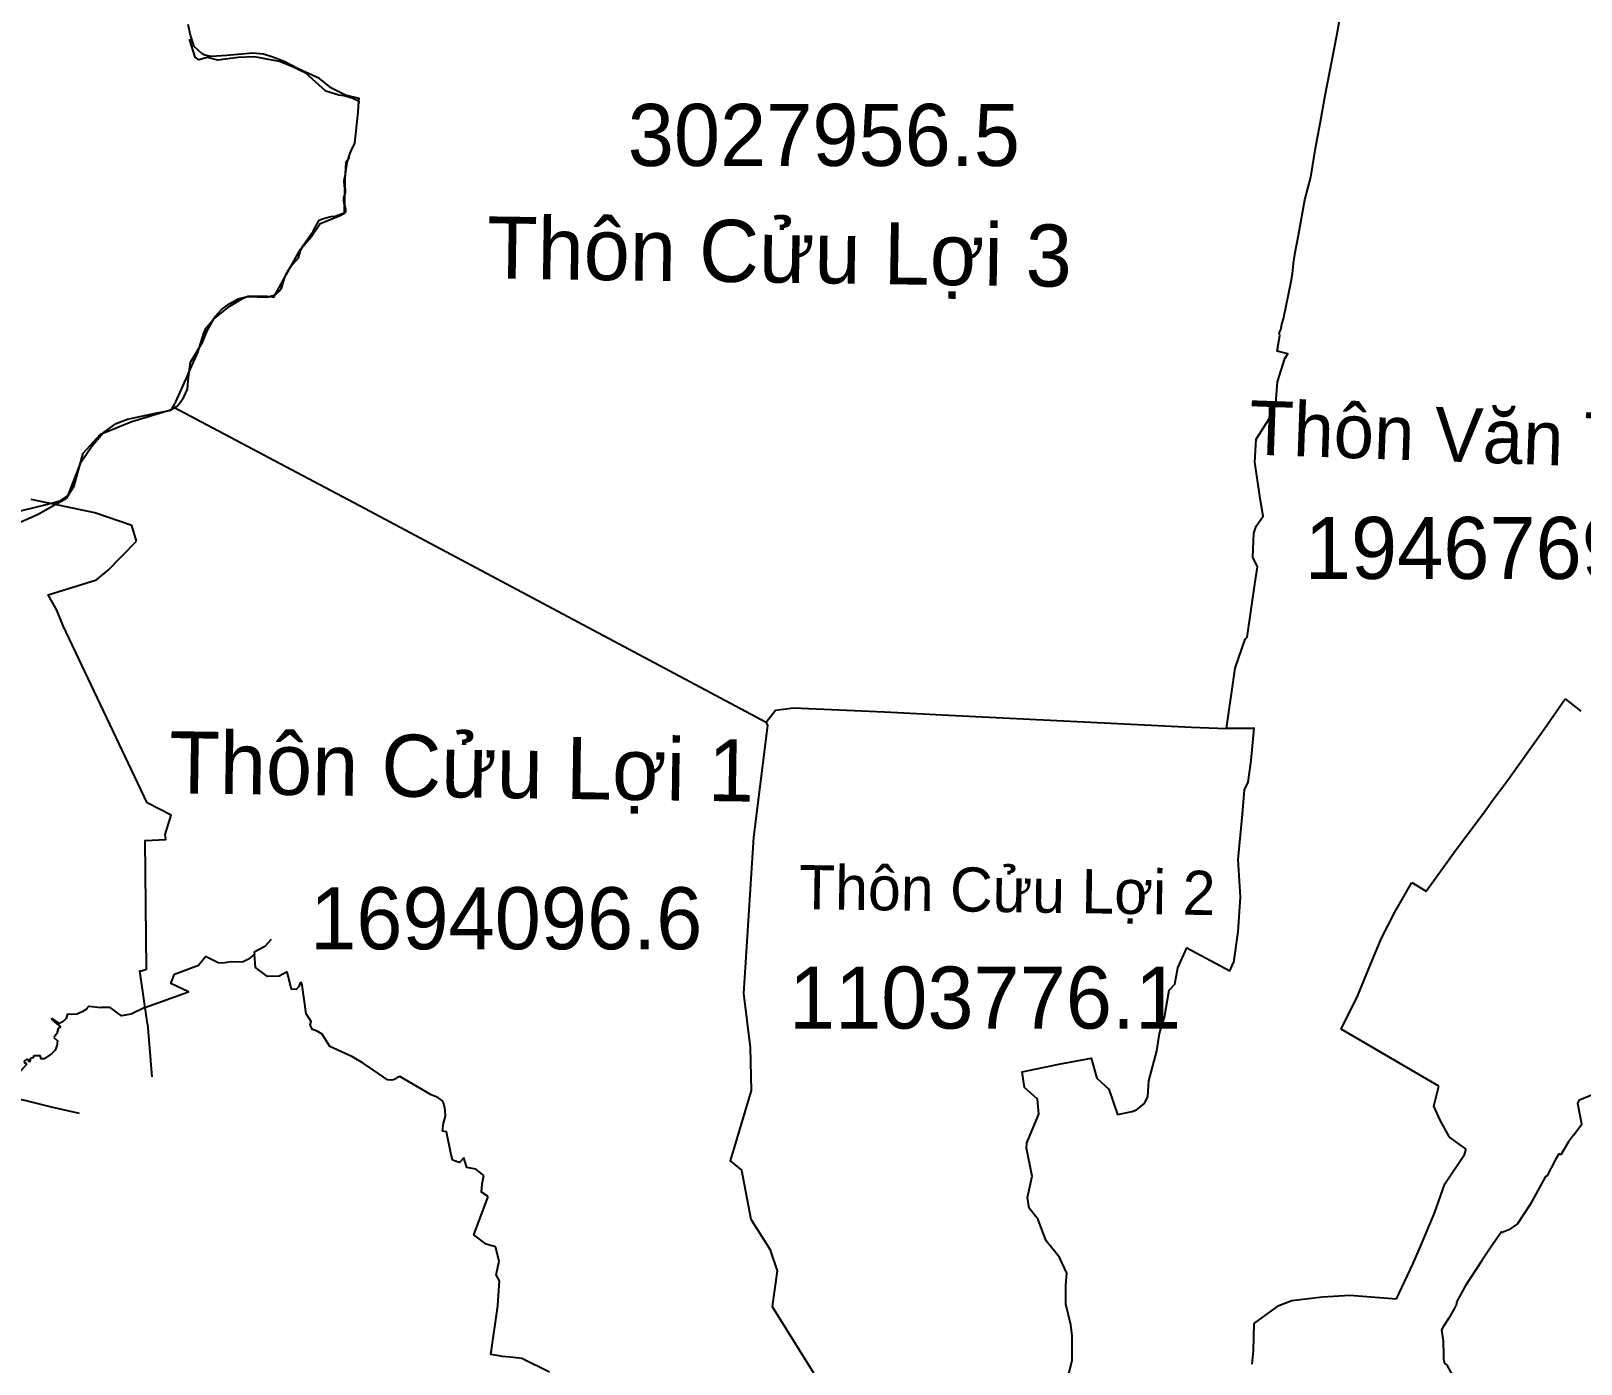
# Model space of a CAD drawing. Extents: x 587838 to 605780, y 1326024 to 1346437.
# Drawn here: x 594563 to 597371, y 1338100 to 1340515 of the extents above; entities that cross this region are included whole.
import ezdxf

# ---------------------------------------------------------------- set-up
doc = ezdxf.new("R2010")
doc.units = 0
for name, color, linetype in [('DIEM', 7, 'Continuous'), ('Level 10', 7, 'Continuous'), ('Level 4', 7, 'Continuous'), ('Level 46', 7, 'Continuous')]:
    doc.layers.add(name, color=color, linetype=linetype)

msp = doc.modelspace()

# ---------------------------------------------------------------- linework, layer by layer
at = {"layer": 'DIEM'}
for p, q in [((596881.8, 1340250), (596890.4, 1340302.8)), ((596870.9, 1340209.4), (596881.8, 1340250)), ((596850.4, 1340094.3), (596853.5, 1340113.6)), ((596848.6, 1340074.8), (596850.4, 1340094.3)), ((596832.4, 1339993.3), (596846.5, 1340061.1)), ((596846.5, 1340061.1), (596848.6, 1340074.8)), ((596829.1, 1339983.8), (596832.4, 1339993.3)), ((596824.8, 1339968.2), (596827.5, 1339973.7)), ((596825.7, 1339963.4), (596824.8, 1339968.2)), ((596827.5, 1339973.7), (596829.1, 1339983.8)), ((596820.9, 1339934.7), (596825.7, 1339963.4)), ((596840, 1339930.3), (596820.9, 1339934.7)), ((596821.7, 1339879.7), (596834.9, 1339921.5)), ((596834.9, 1339921.5), (596840, 1339930.3)), ((594846.7, 1339890.3), (594848.7, 1339894.9)), ((596818.4, 1339840), (596821.7, 1339879.7)), ((594818.7, 1339830.7), (594819.3, 1339831.8)), ((594819.3, 1339831.8), (594823.1, 1339838.5)), ((594823.1, 1339838.5), (594823.5, 1339839.3)), ((596806.2, 1339812.3), (596818.4, 1339840)), ((596782.7, 1339775.6), (596806.2, 1339812.3)), ((596780.4, 1339733.7), (596782.7, 1339775.6)), ((596790.7, 1339664.6), (596780.4, 1339733.7)), ((594679.2, 1339641.8), (594563.7, 1339666.5)), ((596795.8, 1339636.3), (596790.7, 1339664.6)), ((594746.1, 1339619.3), (594679.2, 1339641.8)), ((596783.1, 1339618), (596795.8, 1339636.3)), ((594754.4, 1339590.6), (594746.1, 1339619.3)), ((596778.7, 1339605.5), (596783.1, 1339618)), ((594703.3, 1339538), (594754.4, 1339590.6)), ((596785.1, 1339544.1), (596777, 1339561.5)), ((594594.5, 1339493.3), (594681.8, 1339520.7)), ((594681.8, 1339520.7), (594703.3, 1339538)), ((594609.9, 1339465.5), (594594.5, 1339493.3)), ((594621.3, 1339437.5), (594609.9, 1339465.5)), ((596744.8, 1339360.4), (596763, 1339413.5)), ((596763, 1339413.5), (596766.4, 1339417.1)), ((596729, 1339251.5), (596744.8, 1339360.4)), ((597342.8, 1339304.9), (597371.3, 1339282.6)), ((595894.9, 1339262.9), (595911.8, 1339284.4)), ((595911.8, 1339284.4), (595944.9, 1339288.6)), ((596729.1, 1339251.4), (596729, 1339251.5)), ((596729.1, 1339251.4), (596779.2, 1339251.9)), ((594817.3, 1339094.1), (594773.8, 1339117)), ((594806.4, 1339059.5), (594817.3, 1339094.1)), ((594769.9, 1339048.6), (594807.3, 1339050)), ((594772.3, 1338815.5), (594769.9, 1339048.6)), ((594807.3, 1339050), (594806.4, 1339059.5)), ((597091.1, 1338956.5), (597142.2, 1339028.1)), ((597034.1, 1338918.9), (597064.7, 1338972.1)), ((597064.8, 1338972.1), (597090.9, 1338956.5)), ((597009.9, 1338871.7), (597034.1, 1338918.9)), ((594763.7, 1338812.5), (594772.3, 1338815.5)), ((594760.6, 1338812.3), (594763.7, 1338812.5)), ((594774.2, 1338716.5), (594760.6, 1338812.3)), ((596936.6, 1338706.8), (596967, 1338767.5)), ((597113.9, 1338603.7), (596936.6, 1338706.8)), ((597104.8, 1338567.3), (597113.9, 1338603.6)), ((597115.9, 1338542.1), (597104.8, 1338567.3)), ((597133.3, 1338511.3), (597115.9, 1338542.1)), ((597163.4, 1338489.3), (597133.3, 1338511.3)), ((597124.8, 1338426.7), (597160.5, 1338479.8)), ((597160.5, 1338479.8), (597163.4, 1338489.2)), ((597105.8, 1338373.6), (597124.8, 1338426.7)), ((597037, 1338218.3), (597066.5, 1338280.8)), ((596903, 1338222), (596952.5, 1338225.1)), ((596952.5, 1338225.1), (597036.9, 1338218.3)), ((596779.2, 1338173.7), (596823.9, 1338206.2)), ((596823.9, 1338206.2), (596847.6, 1338214.9)), ((596847.6, 1338214.9), (596903, 1338222)), ((596778, 1338123.8), (596779.1, 1338173.6)), ((596775.6, 1338100.1), (596778, 1338123.8))]:
    msp.add_line(p, q, dxfattribs=at)
for points in [[(596441.5, 1338074.8), (596449.4, 1338107), (596449.4, 1338151.2), (596447.1, 1338171), (596437.8, 1338208.5), (596437.8, 1338243.2), (596439.9, 1338264.4), (596439.9, 1338264.4), (596427.1, 1338292.1), (596427.1, 1338292.2), (596402.4, 1338323.3), (596402.4, 1338323.4), (596388, 1338361.5), (596388, 1338361.6), (596371.7, 1338382.5), (596371.7, 1338382.6), (596368.4, 1338401.8), (596368.4, 1338401.9), (596376.8, 1338440.3), (596376.8, 1338440.3), (596366.6, 1338491.1), (596366.6, 1338491.1), (596367.3, 1338500.6), (596367.3, 1338500.6), (596389.4, 1338552.8), (596389.4, 1338552.8), (596387, 1338579.8), (596387, 1338579.9), (596363.1, 1338601.2), (596363.1, 1338601.3), (596358.7, 1338629.4), (596358.7, 1338629.5), (596425.5, 1338643.4), (596425.5, 1338643.4), (596483.8, 1338654.1), (596483.9, 1338654.1), (596493.9, 1338617.8), (596493.9, 1338617.8), (596516, 1338598), (596516, 1338598), (596531.6, 1338552.4), (596531.7, 1338552.4), (596557.9, 1338557.7), (596557.9, 1338557.7), (596566, 1338560.5), (596566.1, 1338560.5), (596580.7, 1338572.1), (596580.7, 1338572.2), (596586.5, 1338584.7), (596586.5, 1338584.7), (596588.6, 1338612.9), (596588.6, 1338612.9), (596602.6, 1338667.2), (596602.6, 1338667.2), (596607.5, 1338698.6), (596607.5, 1338698.6), (596617, 1338728.7), (596617, 1338728.7), (596625.2, 1338777.1), (596625.2, 1338777.2), (596635.2, 1338788.3), (596635.2, 1338788.3), (596640.8, 1338818.1), (596640.8, 1338818.1), (596657, 1338853.9), (596657.2, 1338854), (596735, 1338812.1), (596735.1, 1338812.2), (596742, 1338827.4), (596742.1, 1338827.5), (596750.4, 1338882.9), (596750.4, 1338882.9), (596754.6, 1338946.2), (596754.6, 1338946.3), (596750.4, 1339013.8), (596750.4, 1339013.8), (596758.3, 1339096.3), (596758.3, 1339096.3), (596761.6, 1339140.5), (596761.6, 1339140.5), (596768.1, 1339154), (596768.1, 1339154.1), (596773.7, 1339193.2), (596773.7, 1339193.2), (596779.3, 1339251.9), (596729.1, 1339251.4), (596729, 1339251.5), (596729, 1339251.5), (596744.8, 1339360.4), (596763, 1339413.5), (596763, 1339413.5), (596766.4, 1339417.1), (596780.3, 1339512.8), (596785.1, 1339544.1), (596777, 1339561.5), (596777.6, 1339576.4), (596778.7, 1339605.5), (596783.1, 1339618), (596795.8, 1339636.3), (596790.7, 1339664.6), (596780.4, 1339733.7), (596782.7, 1339775.6), (596806.2, 1339812.3), (596818.4, 1339840), (596821.7, 1339879.7), (596834.9, 1339921.5), (596840, 1339930.3), (596820.9, 1339934.7), (596825.7, 1339963.4), (596824.8, 1339968.2), (596827.5, 1339973.7), (596829.1, 1339983.8), (596832.4, 1339993.3), (596846.5, 1340061.1), (596848.6, 1340074.8), (596850.4, 1340094.3), (596853.5, 1340113.6), (596859.6, 1340145), (596870.9, 1340209.4), (596881.8, 1340250), (596890.4, 1340302.8), (596898.9, 1340347.4), (596907.5, 1340395.3), (596928.8, 1340506.7), (596940.7, 1340570.8)], [(596890.4, 1340302.8), (596898.9, 1340347.4), (596907.5, 1340395.3), (596928.8, 1340506.7), (596940.7, 1340570.8)], [(595000, 1340033.5), (595003.4, 1340032.9), (595019.5, 1340062.2), (595051.7, 1340119.8), (595070.8, 1340142.4), (595087.2, 1340166.1), (595122.3, 1340180.2), (595131.1, 1340184.8), (595132.3, 1340245.2), (595134.3, 1340277.9), (595140.5, 1340286.3)], [(596853.5, 1340113.6), (596859.6, 1340145), (596870.9, 1340209.4)], [(594903, 1340000), (594923.7, 1340016.7), (594945.4, 1340029.9), (594956.2, 1340034.9), (594991.4, 1340034.9), (595000, 1340033.5)], [(594848.7, 1339894.9), (594865.5, 1339932.7), (594876.4, 1339967.6), (594880.8, 1339977), (594884.9, 1339982.2), (594893.6, 1339992.4), (594903, 1340000)], [(594823.5, 1339839.3), (594825.7, 1339843.2), (594846.7, 1339890.3)], [(594500, 1339611.4), (594524.5, 1339616.7), (594575.2, 1339638.8), (594627.8, 1339668.5), (594641.7, 1339691.1), (594658, 1339750.4), (594689.1, 1339784.5), (594746, 1339807.5), (594817.9, 1339829.2), (594818.7, 1339830.7)], [(594820.6, 1339834), (595158.3, 1339655.5), (595526.6, 1339459.2), (595894.9, 1339262.9)], [(596777, 1339561.5), (596777.6, 1339576.4), (596778.7, 1339605.5)], [(596766.4, 1339417.1), (596780.3, 1339512.8), (596785.1, 1339544.1)], [(594773.8, 1339117), (594621.3, 1339437.5)], [(597142.2, 1339028.1), (597197.7, 1339102.5), (597214.3, 1339125), (597235.2, 1339153.2), (597305.6, 1339251.9), (597342.8, 1339304.9)], [(595894.7, 1339263.3), (595897.7, 1339257.1), (595872.4, 1339054.5), (595853.8, 1338771.2), (595866.2, 1338673.7), (595868.1, 1338595.4), (595829.9, 1338468.3), (595850.4, 1338451.1), (595867.1, 1338362.7), (595902, 1338308.2), (595914.9, 1338269), (595906.3, 1338204.5), (595980.8, 1338084.1)], [(595944.9, 1339288.6), (596109.5, 1339281.7), (596226.1, 1339275.8), (596470.4, 1339263.7), (596665.4, 1339254.1), (596729, 1339251.5)], [(596967, 1338767.5), (596989.9, 1338823.7), (597009.9, 1338871.7)], [(597066.5, 1338280.9), (597078.6, 1338309), (597105.8, 1338373.6)]]:
    msp.add_lwpolyline(points, dxfattribs=at)
for centre, start, end in [((594681.7, 1339520.8), 287.4497, 308.7328), ((594703.2, 1339538.1), 308.7328, 315.8431), ((594594.6, 1339493.2), 107.4497, 209.0392), ((594609.8, 1339465.5), 22.1233, 29.0392), ((594621.3, 1339437.6), 202.1233, 205.4553), ((596763.1, 1339413.5), 136.5102, 161.1271), ((594817.2, 1339094), 342.5227, 62.1732), ((594806.5, 1339059.5), 162.5227, 185.7058), ((594807.2, 1339050.1), 272.1759, 5.7058), ((594772.2, 1338815.6), 289.4717, 0.6016), ((594763.7, 1338812.6), 272.5545, 289.4717)]:
    msp.add_arc(centre, 0.1, start, end, dxfattribs=at)
at = {"layer": 'Level 10'}
for p, q in [((594867, 1338822.7), (594879.5, 1338838.3)), ((594902.4, 1338826.7), (594879.5, 1338838.3)), ((594629.7, 1338734.6), (594627.3, 1338726.3)), ((594668.1, 1338748.3), (594665.1, 1338745.6)), ((594707, 1338746.2), (594690.1, 1338745.9)), ((594602.3, 1338723.1), (594601.2, 1338726.5)), ((594568.6, 1338658.9), (594579.9, 1338659.1))]:
    msp.add_line(p, q, dxfattribs=at)
for points in [[(594998.5, 1338869.2), (594987, 1338856.2), (594967.4, 1338846.1), (594968.2, 1338842.7), (594957.3, 1338833.4), (594946.3, 1338827.8), (594926.1, 1338828.6), (594910.5, 1338826.1), (594902.4, 1338826.7)], [(594769.8, 1338745.9), (594848.6, 1338774.2), (594816.9, 1338789.5), (594823.3, 1338806.4), (594867, 1338822.7)], [(594629.7, 1338734.6), (594636.5, 1338733.8), (594647.8, 1338734.5)], [(594665.1, 1338745.6), (594664.1, 1338742.7), (594655.8, 1338737.9), (594647.8, 1338734.5)], [(594668.1, 1338748.3), (594668.4, 1338748.1), (594690.1, 1338745.9)], [(594769.8, 1338745.9), (594744.8, 1338733.6), (594727, 1338731.1), (594707, 1338746.2)], [(594627.3, 1338726.3), (594621.8, 1338720.5), (594615.2, 1338716.8), (594603.3, 1338724.8), (594601.2, 1338726.5)], [(594602.3, 1338723.1), (594616.7, 1338711.1), (594612.5, 1338707.7), (594609.8, 1338698.6), (594604.7, 1338691.5)], [(594604.7, 1338691.5), (594611.1, 1338685.7), (594609.9, 1338676.3), (594606.9, 1338668.7)], [(594544.7, 1338631.5), (594555.3, 1338642.9), (594554.1, 1338645.4), (594552.3, 1338645.3), (594551.6, 1338648.6), (594556.4, 1338652.3), (594559.2, 1338651.2), (594558.7, 1338648.9), (594561.7, 1338648.2), (594563.1, 1338654.7), (594568.1, 1338655.6), (594568.6, 1338658.9)], [(594606.9, 1338668.7), (594601.2, 1338662.7), (594597.1, 1338659.7), (594587.4, 1338652.8), (594581.6, 1338652.9), (594579.9, 1338659.1)]]:
    msp.add_lwpolyline(points, dxfattribs=at)
at = {"layer": 'Level 4'}
for p, q in [((595054.8, 1338786.5), (595053.8, 1338790.6)), ((595062, 1338734.6), (595054.8, 1338786.5)), ((594774.2, 1338716.5), (594782.4, 1338620.1)), ((595231.2, 1338621.2), (595225.8, 1338618.7)), ((594483.5, 1338594.9), (594600.1, 1338565.7)), ((594600.1, 1338565.7), (594650.7, 1338554.6)), ((595383.5, 1338441.3), (595369.2, 1338453)), ((595408.9, 1338205.3), (595409.7, 1338216)), ((595452.8, 1338110.2), (595432.1, 1338112.3)), ((595502.6, 1338085.6), (595452.8, 1338110.2))]:
    msp.add_line(p, q, dxfattribs=at)
for points in [[(595027.4, 1338810.4), (595012.9, 1338802.7), (594991.5, 1338802.4), (594969.8, 1338818.6), (594968.2, 1338842.7)], [(595053.8, 1338790.6), (595050.7, 1338790.4), (595048.6, 1338783.8), (595043.4, 1338778.8), (595040.2, 1338779.2), (595035.1, 1338778.7), (595027.4, 1338810.4)], [(595081.5, 1338703.1), (595073.2, 1338705.8), (595069.3, 1338714.1), (595070.7, 1338720.4), (595062, 1338734.6)], [(595225.8, 1338618.7), (595222.5, 1338616.1), (595219.9, 1338614.7), (595215.8, 1338614.1), (595208.9, 1338615.2), (595193.5, 1338625.9), (595165.3, 1338645.3), (595145.7, 1338656.6), (595104.4, 1338675.2), (595090.7, 1338697.9), (595081.5, 1338703.1)], [(595314.1, 1338548.9), (595313.6, 1338559.5), (595312.3, 1338567.2), (595310.6, 1338573.4), (595309, 1338576.6), (595300.2, 1338582.8), (595288.5, 1338587.9), (595231.2, 1338621.2)], [(595369.2, 1338453), (595353.1, 1338455.8), (595347.4, 1338473.3), (595339.8, 1338464.9), (595326.6, 1338469.5), (595323.8, 1338482.1), (595315.9, 1338520.6), (595308.7, 1338521.8), (595310.8, 1338536.4), (595314.1, 1338548.9)], [(595391.5, 1338403.5), (595379.2, 1338411.1), (595380.5, 1338426.7), (595383.5, 1338441.3)], [(595404.5, 1338312.3), (595387.9, 1338317.3), (595365.3, 1338333.9), (595391.5, 1338403.5)], [(595409.7, 1338216), (595412.1, 1338250.7), (595406.3, 1338261.8), (595411.2, 1338286.3), (595404.5, 1338312.3)], [(595414.2, 1338114.3), (595396.5, 1338117.5), (595408.9, 1338205.3)], [(595432.1, 1338112.3), (595417.1, 1338113.8), (595414.2, 1338114.3)]]:
    msp.add_lwpolyline(points, dxfattribs=at)
for centre, start, end in [((594679.2, 1339641.7), 71.3958, 77.9498), ((594746, 1339619.3), 16.1792, 71.3958), ((594774.2, 1339116.9), 205.6146, 242.1732), ((594770, 1339048.5), 92.1759, 180.6016), ((594760.7, 1338812.2), 92.5545, 188.0938), ((594774.1, 1338716.5), 4.8897, 8.0938), ((594600.2, 1338565.8), 255.9098, 257.613)]:
    msp.add_arc(centre, 0.1, start, end, dxfattribs=at)
at = {"layer": 'Level 46'}
for p, q in [((597358, 1338514.9), (597348.7, 1338502.3)), ((597330.9, 1338480.9), (597324.7, 1338469.2)), ((597324.7, 1338469.2), (597309.4, 1338440.3))]:
    msp.add_line(p, q, dxfattribs=at)
for points in [[(594529.6, 1339642), (594585.7, 1339655.9), (594615.9, 1339663.6), (594627, 1339671.2), (594631.1, 1339675.6), (594654, 1339734.4), (594673.5, 1339762.9), (594693.8, 1339787.3), (594717.4, 1339803.9), (594738.1, 1339811.5), (594788.7, 1339822.4), (594814.5, 1339827.6), (594828, 1339835.1), (594833.6, 1339841.8), (594839.9, 1339851.5), (594846.8, 1339866.2), (594847.9, 1339881.1), (594849.7, 1339896.8), (594852.3, 1339915.2), (594863.8, 1339934), (594874.6, 1339952.7), (594882.5, 1339971.6), (594897.8, 1339998.6), (594908.6, 1340010.6), (594923.5, 1340021.1), (594938.8, 1340030), (594955.7, 1340033.8), (594972.9, 1340033.5), (594990.7, 1340032.8), (595001.8, 1340035.9), (595007.4, 1340039), (595012.8, 1340043.7), (595017.2, 1340049.4), (595019.6, 1340057.1), (595022.4, 1340067.2), (595026.5, 1340077.1), (595034.2, 1340088.4), (595047.7, 1340103.8), (595051, 1340114.9), (595056.2, 1340126.2), (595074.7, 1340152.5), (595078, 1340159), (595085.6, 1340172.4), (595091.5, 1340174.9), (595099.8, 1340177.3), (595107, 1340178.9), (595114.6, 1340179.8), (595132.2, 1340185.9), (595133.9, 1340187.6), (595133.7, 1340191.6), (595132.5, 1340197.2), (595130.4, 1340203.3), (595130, 1340206.9), (595130.3, 1340212.5), (595133.2, 1340222.5), (595133, 1340228.2), (595131.4, 1340234), (595130.8, 1340243.9), (595132.9, 1340255.9), (595136.2, 1340276.9), (595141.7, 1340293.5), (595143.1, 1340297.7), (595149.7, 1340311.6), (595156.2, 1340367.8), (595157.3, 1340388.6), (595157.6, 1340392.9), (595133.2, 1340398.5), (595107.4, 1340411.3), (595085.8, 1340428.7), (595047, 1340446.5), (595022.2, 1340460), (594999.5, 1340467.9), (594984.3, 1340473.1), (594965.2, 1340475.1), (594918.2, 1340470.8), (594889.9, 1340468.7), (594878.1, 1340471.4), (594873.2, 1340473.4), (594859.1, 1340486.7), (594852.2, 1340507.6), (594848.1, 1340526.9)], [(595000, 1340462.1), (594990.6, 1340464), (594968.4, 1340468.4), (594938.8, 1340467.2), (594901.5, 1340462.2), (594883.2, 1340466.7), (594867.1, 1340462.7), (594860.5, 1340467.7), (594850.3, 1340500)], [(595158, 1340384.5), (595157.9, 1340387.1), (595146.2, 1340393), (595130.8, 1340397.6), (595121, 1340398.9), (595097.3, 1340406.1), (595061.2, 1340438.5), (595036.9, 1340449.9), (595013.3, 1340459.5), (595000, 1340462.1)], [(597358, 1338514.9), (597372.8, 1338534.8), (597365.7, 1338572.1), (597368.7, 1338578.7), (597393.3, 1338589.2), (597494.6, 1338622.9), (597517.1, 1338634.9), (597534.6, 1338647.1), (597558.7, 1338663.5), (597571.4, 1338661.4), (597576.3, 1338662.2), (597579.9, 1338664.4), (597603.2, 1338687.2), (597646.6, 1338705.1), (597652.6, 1338710.4)], [(597334.7, 1338479.1), (597334.7, 1338479.1), (597330.9, 1338480.9)], [(597348.7, 1338502.3), (597346.8, 1338499.8), (597334.7, 1338479.1)], [(597309.4, 1338440.3), (597308.3, 1338439.8), (597307.2, 1338439.8), (597279.4, 1338389.2), (597256.3, 1338354.1), (597240.3, 1338343.2), (597228.4, 1338338.6), (597227, 1338339.8), (597208.2, 1338311.9), (597191.2, 1338286.3), (597161.7, 1338241.3)], [(597161.7, 1338241.3), (597146, 1338212.1), (597145.9, 1338208.2), (597141.3, 1338200)], [(597141.3, 1338200), (597131.9, 1338183.3), (597121.8, 1338167.3), (597118.6, 1338162), (597121.4, 1338141.2), (597122, 1338116.5), (597122.1, 1338108.8), (597124.2, 1338101.9), (597128, 1338097.8), (597141.6, 1338073.9), (597146.6, 1338062), (597158.2, 1338038.5), (597163.1, 1338018.3), (597166.8, 1337998.9), (597170.3, 1337982.7)]]:
    msp.add_lwpolyline(points, dxfattribs=at)

# ---------------------------------------------------------------- texts
at = {"layer": 'DIEM'}
for s, p in [('3027956.5', (595644.4, 1340270.5)), ('1946769.3', (596871, 1339522.3)), ('1694096.6', (595069, 1338851.4)), ('1103776.1', (595936.4, 1338707.7))]:
    msp.add_text(s, height=112.41, dxfattribs=at).set_placement(p)
at = {"layer": 'Level 4'}
for s, height, rotation, p in [('Thôn Cửu Lợi 3', 112.41, 359.1692, (595388.5, 1340066.8)), ('Thôn Văn Tứ Tây', 98.22, 357.974, (596768.7, 1339747.9)), ('Thôn Cửu Lợi 1', 112.41, 359.1692, (594812.9, 1339134.2)), ('Thôn Cửu Lợi 2', 80, 359.1692, (595954.2, 1338924.2))]:
    msp.add_text(s, height=height, rotation=rotation, dxfattribs=at).set_placement(p)

doc.saveas('drawing.dxf')
